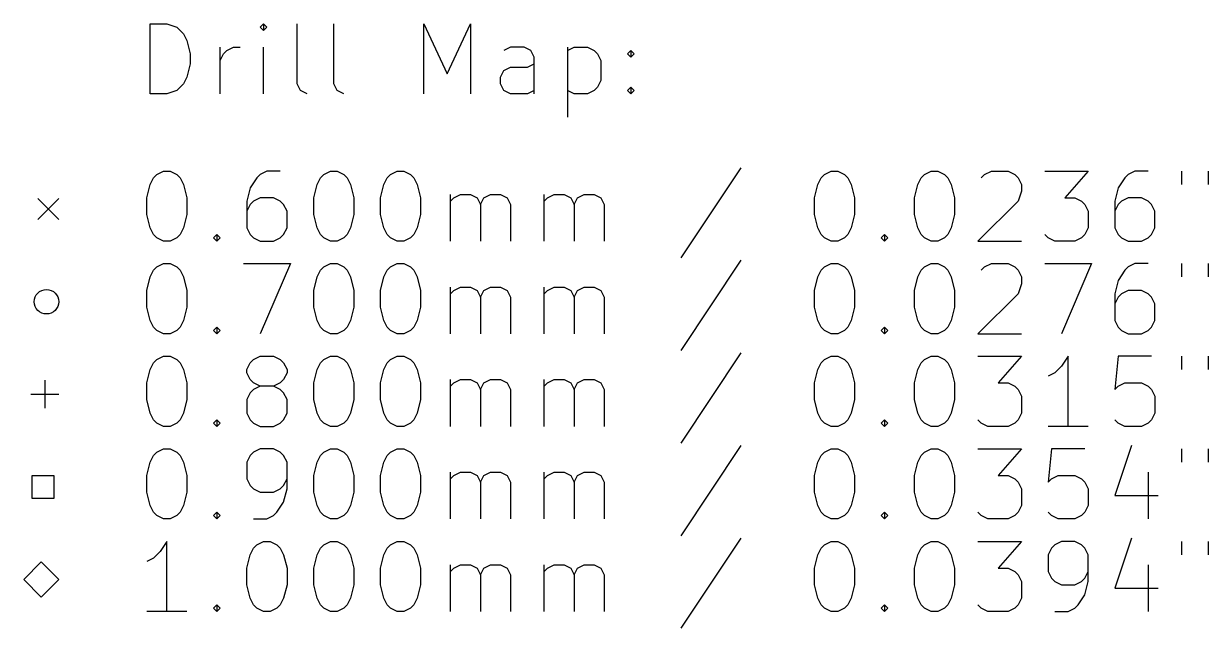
# Model space of a CAD drawing. Header units: millimetres. Extents: x 98 to 190, y -210 to -100.
# Drawn here: x 98.95 to 132.75, y -190.4 to -173.16 of the extents above; entities that cross this region are included whole.
import ezdxf

# ---------------------------------------------------------------- set-up
doc = ezdxf.new("R2010")
doc.units = ezdxf.units.MM
doc.layers.add('BLACK', color=250, linetype='CONTINUOUS')

msp = doc.modelspace()

# ---------------------------------------------------------------- linework, layer by layer
at = {"layer": 'BLACK', "linetype": 'CONTINUOUS'}
for p, q in [((102.557768, -175.164838), (102.557768, -173.164838)), ((102.557768, -173.164838), (103.033958, -173.164838)), ((103.033958, -173.164838), (103.319673, -173.260076)), ((103.319673, -173.260076), (103.510149, -173.450552)), ((105.795863, -173.164838), (105.700625, -173.260076)), ((105.700625, -173.260076), (105.795863, -173.355314)), ((105.891101, -173.260076), (105.795863, -173.164838)), ((105.795863, -173.164838), (105.795863, -173.355314)), ((105.795863, -173.355314), (105.891101, -173.260076)), ((106.748244, -174.879123), (106.748244, -173.164838)), ((107.795863, -174.879123), (107.795863, -173.164838)), ((110.367292, -175.164838), (110.367292, -173.164838)), ((110.367292, -173.164838), (111.033959, -174.593409)), ((111.033959, -174.593409), (111.700625, -173.164838)), ((111.700625, -173.164838), (111.700625, -175.164838)), ((103.510149, -173.450552), (103.605387, -173.641028)), ((103.605387, -173.641028), (103.700625, -174.02198)), ((103.700625, -174.02198), (103.700625, -174.307695)), ((104.557768, -175.164838), (104.557768, -173.831504)), ((104.557768, -174.212457), (104.653006, -174.02198)), ((104.653006, -174.02198), (104.748244, -173.926742)), ((104.748244, -173.926742), (104.93872, -173.831504)), ((104.93872, -173.831504), (105.129197, -173.831504)), ((105.795863, -175.164838), (105.795863, -173.831504)), ((112.843482, -173.831504), (112.653006, -173.926742)), ((113.224435, -173.831504), (112.843482, -173.831504)), ((113.414911, -173.926742), (113.224435, -173.831504)), ((113.510149, -174.117219), (113.414911, -173.926742)), ((114.46253, -173.831504), (114.46253, -175.831504)), ((114.46253, -173.926742), (114.653006, -173.831504)), ((114.653006, -173.831504), (115.033959, -173.831504)), ((115.033959, -173.831504), (115.224435, -173.926742)), ((115.224435, -173.926742), (115.319673, -174.02198)), ((115.319673, -174.02198), (115.414911, -174.212457)), ((116.176816, -174.02198), (116.272054, -173.926742)), ((116.272054, -174.117219), (116.176816, -174.02198)), ((116.272054, -173.926742), (116.367292, -174.02198)), ((116.272054, -173.926742), (116.272054, -174.117219)), ((116.367292, -174.02198), (116.272054, -174.117219)), ((103.700625, -174.307695), (103.605387, -174.688647)), ((113.319673, -174.402933), (113.510149, -174.307695)), ((113.510149, -175.164838), (113.510149, -174.117219)), ((115.414911, -174.212457), (115.414911, -174.783885)), ((103.605387, -174.688647), (103.510149, -174.879123)), ((112.557768, -174.688647), (112.653006, -174.498171)), ((112.557768, -174.879123), (112.557768, -174.688647)), ((112.653006, -174.498171), (112.843482, -174.402933)), ((112.843482, -174.402933), (113.319673, -174.402933)), ((103.319673, -175.0696), (103.033958, -175.164838)), ((103.510149, -174.879123), (103.319673, -175.0696)), ((106.843482, -175.0696), (106.748244, -174.879123)), ((107.033958, -175.164838), (106.843482, -175.0696)), ((107.891101, -175.0696), (107.795863, -174.879123)), ((108.081577, -175.164838), (107.891101, -175.0696)), ((112.653006, -175.0696), (112.557768, -174.879123)), ((112.843482, -175.164838), (112.653006, -175.0696)), ((113.510149, -175.0696), (113.319673, -175.164838)), ((114.653006, -175.164838), (114.46253, -175.0696)), ((115.224435, -175.0696), (115.033959, -175.164838)), ((115.319673, -174.974361), (115.224435, -175.0696)), ((115.414911, -174.783885), (115.319673, -174.974361)), ((116.176816, -175.0696), (116.272054, -174.974361)), ((116.272054, -175.164838), (116.176816, -175.0696)), ((116.272054, -174.974361), (116.367292, -175.0696)), ((116.272054, -174.974361), (116.272054, -175.164838)), ((116.367292, -175.0696), (116.272054, -175.164838)), ((103.033958, -175.164838), (102.557768, -175.164838)), ((113.319673, -175.164838), (112.843482, -175.164838)), ((115.033959, -175.164838), (114.653006, -175.164838)), ((102.748244, -177.460076), (102.93872, -177.364838)), ((102.93872, -177.364838), (103.129197, -177.364838)), ((103.129197, -177.364838), (103.319673, -177.460076)), ((105.891101, -177.364838), (105.700625, -177.460076)), ((106.272054, -177.364838), (105.891101, -177.364838)), ((107.510149, -177.460076), (107.700625, -177.364838)), ((107.700625, -177.364838), (107.891102, -177.364838)), ((107.891102, -177.364838), (108.081578, -177.460076)), ((109.414911, -177.460076), (109.605387, -177.364838)), ((109.605387, -177.364838), (109.795864, -177.364838)), ((109.795864, -177.364838), (109.98634, -177.460076)), ((119.414912, -177.2696), (117.700627, -179.841028)), ((121.795865, -177.460076), (121.986341, -177.364838)), ((121.986341, -177.364838), (122.176818, -177.364838)), ((122.176818, -177.364838), (122.367294, -177.460076)), ((124.653008, -177.460076), (124.843484, -177.364838)), ((124.843484, -177.364838), (125.033961, -177.364838)), ((125.033961, -177.364838), (125.224437, -177.460076)), ((126.367294, -177.460076), (126.55777, -177.364838)), ((126.55777, -177.364838), (127.033961, -177.364838)), ((127.033961, -177.364838), (127.224437, -177.460076)), ((128.08158, -177.364838), (129.319675, -177.364838)), ((129.319675, -177.364838), (128.653008, -178.126742)), ((130.653008, -177.364838), (130.462532, -177.460076)), ((131.033961, -177.364838), (130.653008, -177.364838)), ((131.986342, -177.364838), (131.986342, -177.74579)), ((132.748247, -177.364838), (132.748247, -177.74579)), ((102.46253, -178.126742), (102.557768, -177.74579)), ((102.557768, -177.74579), (102.653006, -177.555314)), ((102.653006, -177.555314), (102.748244, -177.460076)), ((103.319673, -177.460076), (103.414911, -177.555314)), ((103.414911, -177.555314), (103.510149, -177.74579)), ((103.510149, -177.74579), (103.605387, -178.126742)), ((105.605387, -177.555314), (105.414911, -177.841028)), ((105.700625, -177.460076), (105.605387, -177.555314)), ((107.224435, -178.126742), (107.319673, -177.74579)), ((107.319673, -177.74579), (107.414911, -177.555314)), ((107.414911, -177.555314), (107.510149, -177.460076)), ((108.081578, -177.460076), (108.176816, -177.555314)), ((108.176816, -177.555314), (108.272054, -177.74579)), ((108.272054, -177.74579), (108.367292, -178.126742)), ((109.129197, -178.126742), (109.224435, -177.74579)), ((109.224435, -177.74579), (109.319673, -177.555314)), ((109.319673, -177.555314), (109.414911, -177.460076)), ((109.98634, -177.460076), (110.081578, -177.555314)), ((110.081578, -177.555314), (110.176816, -177.74579)), ((110.176816, -177.74579), (110.272054, -178.126742)), ((121.510151, -178.126742), (121.605389, -177.74579)), ((121.605389, -177.74579), (121.700627, -177.555314)), ((121.700627, -177.555314), (121.795865, -177.460076)), ((122.367294, -177.460076), (122.462532, -177.555314)), ((122.462532, -177.555314), (122.55777, -177.74579)), ((122.55777, -177.74579), (122.653008, -178.126742)), ((124.367294, -178.126742), (124.462532, -177.74579)), ((124.462532, -177.74579), (124.55777, -177.555314)), ((124.55777, -177.555314), (124.653008, -177.460076)), ((125.224437, -177.460076), (125.319675, -177.555314)), ((125.319675, -177.555314), (125.414913, -177.74579)), ((125.414913, -177.74579), (125.510151, -178.126742)), ((126.272056, -177.555314), (126.367294, -177.460076)), ((127.224437, -177.460076), (127.319675, -177.555314)), ((127.319675, -177.555314), (127.414913, -177.74579)), ((127.414913, -177.74579), (127.414913, -177.936266)), ((130.367294, -177.555314), (130.176818, -177.841028)), ((130.462532, -177.460076), (130.367294, -177.555314)), ((105.414911, -177.841028), (105.319673, -178.22198)), ((111.129197, -179.364838), (111.129197, -178.031504)), ((111.224435, -178.126742), (111.414911, -178.031504)), ((111.414911, -178.031504), (111.700626, -178.031504)), ((111.700626, -178.031504), (111.891102, -178.126742)), ((112.081578, -178.126742), (112.272054, -178.031504)), ((112.272054, -178.031504), (112.557768, -178.031504)), ((112.557768, -178.031504), (112.748245, -178.126742)), ((113.795864, -179.364838), (113.795864, -178.031504)), ((113.891102, -178.126742), (114.081578, -178.031504)), ((114.081578, -178.031504), (114.367293, -178.031504)), ((114.367293, -178.031504), (114.557769, -178.126742)), ((114.748245, -178.126742), (114.938721, -178.031504)), ((114.938721, -178.031504), (115.224435, -178.031504)), ((115.224435, -178.031504), (115.414912, -178.126742)), ((127.414913, -177.936266), (127.319675, -178.22198)), ((130.176818, -177.841028), (130.08158, -178.22198)), ((99.35, -178.15), (99.95, -178.75)), ((99.95, -178.15), (99.35, -178.75)), ((102.46253, -178.602933), (102.46253, -178.126742)), ((103.605387, -178.126742), (103.605387, -178.602933)), ((105.319673, -178.22198), (105.319673, -178.983885)), ((105.414911, -178.317219), (105.319673, -178.507695)), ((105.510149, -178.22198), (105.414911, -178.317219)), ((105.700625, -178.126742), (105.510149, -178.22198)), ((106.081578, -178.126742), (105.700625, -178.126742)), ((106.272054, -178.22198), (106.081578, -178.126742)), ((106.367292, -178.317219), (106.272054, -178.22198)), ((106.46253, -178.507695), (106.367292, -178.317219)), ((107.224435, -178.602933), (107.224435, -178.126742)), ((108.367292, -178.126742), (108.367292, -178.602933)), ((109.129197, -178.602933), (109.129197, -178.126742)), ((110.272054, -178.126742), (110.272054, -178.602933)), ((111.129197, -178.22198), (111.224435, -178.126742)), ((111.891102, -178.126742), (111.98634, -178.317219)), ((111.98634, -178.317219), (112.081578, -178.126742)), ((111.98634, -178.317219), (111.98634, -179.364838)), ((112.748245, -178.126742), (112.843483, -178.317219)), ((112.843483, -178.317219), (112.843483, -179.364838)), ((113.795864, -178.22198), (113.891102, -178.126742)), ((114.557769, -178.126742), (114.653007, -178.317219)), ((114.653007, -178.317219), (114.748245, -178.126742)), ((114.653007, -178.317219), (114.653007, -179.364838)), ((115.414912, -178.126742), (115.51015, -178.317219)), ((115.51015, -178.317219), (115.51015, -179.364838)), ((121.510151, -178.602933), (121.510151, -178.126742)), ((122.653008, -178.126742), (122.653008, -178.602933)), ((124.367294, -178.602933), (124.367294, -178.126742)), ((125.510151, -178.126742), (125.510151, -178.602933)), ((127.319675, -178.22198), (126.176818, -179.364838)), ((128.653008, -178.126742), (128.938723, -178.126742)), ((128.938723, -178.126742), (129.129199, -178.22198)), ((129.129199, -178.22198), (129.224437, -178.317219)), ((129.224437, -178.317219), (129.319675, -178.507695)), ((130.08158, -178.22198), (130.08158, -178.983885)), ((130.176818, -178.317219), (130.08158, -178.507695)), ((130.272056, -178.22198), (130.176818, -178.317219)), ((130.462532, -178.126742), (130.272056, -178.22198)), ((130.843485, -178.126742), (130.462532, -178.126742)), ((131.033961, -178.22198), (130.843485, -178.126742)), ((131.129199, -178.317219), (131.033961, -178.22198)), ((131.224437, -178.507695), (131.129199, -178.317219)), ((102.557768, -178.983885), (102.46253, -178.602933)), ((103.605387, -178.602933), (103.510149, -178.983885)), ((106.46253, -178.983885), (106.46253, -178.507695)), ((107.319673, -178.983885), (107.224435, -178.602933)), ((108.367292, -178.602933), (108.272054, -178.983885)), ((109.224435, -178.983885), (109.129197, -178.602933)), ((110.272054, -178.602933), (110.176816, -178.983885)), ((121.605389, -178.983885), (121.510151, -178.602933)), ((122.653008, -178.602933), (122.55777, -178.983885)), ((124.462532, -178.983885), (124.367294, -178.602933)), ((125.510151, -178.602933), (125.414913, -178.983885)), ((129.319675, -178.507695), (129.319675, -178.983885)), ((131.224437, -178.983885), (131.224437, -178.507695)), ((102.653006, -179.174361), (102.557768, -178.983885)), ((103.510149, -178.983885), (103.414911, -179.174361)), ((105.319673, -178.983885), (105.414911, -179.174361)), ((106.367292, -179.174361), (106.46253, -178.983885)), ((107.414911, -179.174361), (107.319673, -178.983885)), ((108.272054, -178.983885), (108.176816, -179.174361)), ((109.319673, -179.174361), (109.224435, -178.983885)), ((110.176816, -178.983885), (110.081578, -179.174361)), ((121.700627, -179.174361), (121.605389, -178.983885)), ((122.55777, -178.983885), (122.462532, -179.174361)), ((124.55777, -179.174361), (124.462532, -178.983885)), ((125.414913, -178.983885), (125.319675, -179.174361)), ((129.319675, -178.983885), (129.224437, -179.174361)), ((130.08158, -178.983885), (130.176818, -179.174361)), ((131.129199, -179.174361), (131.224437, -178.983885)), ((102.748244, -179.2696), (102.653006, -179.174361)), ((102.93872, -179.364838), (102.748244, -179.2696)), ((103.129197, -179.364838), (102.93872, -179.364838)), ((103.319673, -179.2696), (103.129197, -179.364838)), ((103.414911, -179.174361), (103.319673, -179.2696)), ((104.367292, -179.2696), (104.46253, -179.174361)), ((104.46253, -179.364838), (104.367292, -179.2696)), ((104.46253, -179.174361), (104.557768, -179.2696)), ((104.46253, -179.174361), (104.46253, -179.364838)), ((104.557768, -179.2696), (104.46253, -179.364838)), ((105.414911, -179.174361), (105.510149, -179.2696)), ((105.510149, -179.2696), (105.700625, -179.364838)), ((105.700625, -179.364838), (106.081578, -179.364838)), ((106.081578, -179.364838), (106.272054, -179.2696)), ((106.272054, -179.2696), (106.367292, -179.174361)), ((107.510149, -179.2696), (107.414911, -179.174361)), ((107.700625, -179.364838), (107.510149, -179.2696)), ((107.891102, -179.364838), (107.700625, -179.364838)), ((108.081578, -179.2696), (107.891102, -179.364838)), ((108.176816, -179.174361), (108.081578, -179.2696)), ((109.414911, -179.2696), (109.319673, -179.174361)), ((109.605387, -179.364838), (109.414911, -179.2696)), ((109.795864, -179.364838), (109.605387, -179.364838)), ((109.98634, -179.2696), (109.795864, -179.364838)), ((110.081578, -179.174361), (109.98634, -179.2696)), ((121.795865, -179.2696), (121.700627, -179.174361)), ((121.986341, -179.364838), (121.795865, -179.2696)), ((122.176818, -179.364838), (121.986341, -179.364838)), ((122.367294, -179.2696), (122.176818, -179.364838)), ((122.462532, -179.174361), (122.367294, -179.2696)), ((123.414913, -179.2696), (123.510151, -179.174361)), ((123.510151, -179.364838), (123.414913, -179.2696)), ((123.510151, -179.174361), (123.605389, -179.2696)), ((123.510151, -179.174361), (123.510151, -179.364838)), ((123.605389, -179.2696), (123.510151, -179.364838)), ((124.653008, -179.2696), (124.55777, -179.174361)), ((124.843484, -179.364838), (124.653008, -179.2696)), ((125.033961, -179.364838), (124.843484, -179.364838)), ((125.224437, -179.2696), (125.033961, -179.364838)), ((125.319675, -179.174361), (125.224437, -179.2696)), ((126.176818, -179.364838), (127.414913, -179.364838)), ((128.176818, -179.2696), (128.08158, -179.174361)), ((128.367294, -179.364838), (128.176818, -179.2696)), ((128.938723, -179.364838), (128.367294, -179.364838)), ((129.129199, -179.2696), (128.938723, -179.364838)), ((129.224437, -179.174361), (129.129199, -179.2696)), ((130.176818, -179.174361), (130.272056, -179.2696)), ((130.272056, -179.2696), (130.462532, -179.364838)), ((130.462532, -179.364838), (130.843485, -179.364838)), ((130.843485, -179.364838), (131.033961, -179.2696)), ((131.033961, -179.2696), (131.129199, -179.174361)), ((102.653006, -180.195314), (102.748244, -180.100076)), ((102.748244, -180.100076), (102.93872, -180.004838)), ((102.93872, -180.004838), (103.129197, -180.004838)), ((103.129197, -180.004838), (103.319673, -180.100076)), ((103.319673, -180.100076), (103.414911, -180.195314)), ((105.224435, -180.004838), (106.557768, -180.004838)), ((106.557768, -180.004838), (105.700625, -182.004838)), ((107.414911, -180.195314), (107.510149, -180.100076)), ((107.510149, -180.100076), (107.700625, -180.004838)), ((107.700625, -180.004838), (107.891102, -180.004838)), ((107.891102, -180.004838), (108.081578, -180.100076)), ((108.081578, -180.100076), (108.176816, -180.195314)), ((109.319673, -180.195314), (109.414911, -180.100076)), ((109.414911, -180.100076), (109.605387, -180.004838)), ((109.605387, -180.004838), (109.795864, -180.004838)), ((109.795864, -180.004838), (109.98634, -180.100076)), ((109.98634, -180.100076), (110.081578, -180.195314)), ((119.414912, -179.9096), (117.700627, -182.481028)), ((121.700627, -180.195314), (121.795865, -180.100076)), ((121.795865, -180.100076), (121.986341, -180.004838)), ((121.986341, -180.004838), (122.176818, -180.004838)), ((122.176818, -180.004838), (122.367294, -180.100076)), ((122.367294, -180.100076), (122.462532, -180.195314)), ((124.55777, -180.195314), (124.653008, -180.100076)), ((124.653008, -180.100076), (124.843484, -180.004838)), ((124.843484, -180.004838), (125.033961, -180.004838)), ((125.033961, -180.004838), (125.224437, -180.100076)), ((125.224437, -180.100076), (125.319675, -180.195314)), ((126.272056, -180.195314), (126.367294, -180.100076)), ((126.367294, -180.100076), (126.55777, -180.004838)), ((126.55777, -180.004838), (127.033961, -180.004838)), ((127.033961, -180.004838), (127.224437, -180.100076)), ((127.224437, -180.100076), (127.319675, -180.195314)), ((128.08158, -180.004838), (129.414913, -180.004838)), ((129.414913, -180.004838), (128.55777, -182.004838)), ((130.462532, -180.100076), (130.367294, -180.195314)), ((130.653008, -180.004838), (130.462532, -180.100076)), ((131.033961, -180.004838), (130.653008, -180.004838)), ((131.986342, -180.004838), (131.986342, -180.38579)), ((132.748247, -180.004838), (132.748247, -180.38579)), ((102.46253, -180.766742), (102.557768, -180.38579)), ((102.557768, -180.38579), (102.653006, -180.195314)), ((103.414911, -180.195314), (103.510149, -180.38579)), ((103.510149, -180.38579), (103.605387, -180.766742)), ((107.224435, -180.766742), (107.319673, -180.38579)), ((107.319673, -180.38579), (107.414911, -180.195314)), ((108.176816, -180.195314), (108.272054, -180.38579)), ((108.272054, -180.38579), (108.367292, -180.766742)), ((109.129197, -180.766742), (109.224435, -180.38579)), ((109.224435, -180.38579), (109.319673, -180.195314)), ((110.081578, -180.195314), (110.176816, -180.38579)), ((110.176816, -180.38579), (110.272054, -180.766742)), ((121.510151, -180.766742), (121.605389, -180.38579)), ((121.605389, -180.38579), (121.700627, -180.195314)), ((122.462532, -180.195314), (122.55777, -180.38579)), ((122.55777, -180.38579), (122.653008, -180.766742)), ((124.367294, -180.766742), (124.462532, -180.38579)), ((124.462532, -180.38579), (124.55777, -180.195314)), ((125.319675, -180.195314), (125.414913, -180.38579)), ((125.414913, -180.38579), (125.510151, -180.766742)), ((127.319675, -180.195314), (127.414913, -180.38579)), ((127.414913, -180.38579), (127.414913, -180.576266)), ((130.176818, -180.481028), (130.08158, -180.86198)), ((130.367294, -180.195314), (130.176818, -180.481028)), ((102.46253, -181.242933), (102.46253, -180.766742)), ((103.605387, -180.766742), (103.605387, -181.242933)), ((107.224435, -181.242933), (107.224435, -180.766742)), ((108.367292, -180.766742), (108.367292, -181.242933)), ((109.129197, -181.242933), (109.129197, -180.766742)), ((110.272054, -180.766742), (110.272054, -181.242933)), ((111.129197, -182.004838), (111.129197, -180.671504)), ((111.129197, -180.86198), (111.224435, -180.766742)), ((111.224435, -180.766742), (111.414911, -180.671504)), ((111.414911, -180.671504), (111.700626, -180.671504)), ((111.700626, -180.671504), (111.891102, -180.766742)), ((111.891102, -180.766742), (111.98634, -180.957219)), ((111.98634, -180.957219), (112.081578, -180.766742)), ((112.081578, -180.766742), (112.272054, -180.671504)), ((112.272054, -180.671504), (112.557768, -180.671504)), ((112.557768, -180.671504), (112.748245, -180.766742)), ((112.748245, -180.766742), (112.843483, -180.957219)), ((113.795864, -182.004838), (113.795864, -180.671504)), ((113.795864, -180.86198), (113.891102, -180.766742)), ((113.891102, -180.766742), (114.081578, -180.671504)), ((114.081578, -180.671504), (114.367293, -180.671504)), ((114.367293, -180.671504), (114.557769, -180.766742)), ((114.557769, -180.766742), (114.653007, -180.957219)), ((114.653007, -180.957219), (114.748245, -180.766742)), ((114.748245, -180.766742), (114.938721, -180.671504)), ((114.938721, -180.671504), (115.224435, -180.671504)), ((115.224435, -180.671504), (115.414912, -180.766742)), ((115.414912, -180.766742), (115.51015, -180.957219)), ((121.510151, -181.242933), (121.510151, -180.766742)), ((122.653008, -180.766742), (122.653008, -181.242933)), ((124.367294, -181.242933), (124.367294, -180.766742)), ((125.510151, -180.766742), (125.510151, -181.242933)), ((127.414913, -180.576266), (127.319675, -180.86198)), ((130.462532, -180.766742), (130.272056, -180.86198)), ((130.843485, -180.766742), (130.462532, -180.766742)), ((131.033961, -180.86198), (130.843485, -180.766742)), ((111.98634, -180.957219), (111.98634, -182.004838)), ((112.843483, -180.957219), (112.843483, -182.004838)), ((114.653007, -180.957219), (114.653007, -182.004838)), ((115.51015, -180.957219), (115.51015, -182.004838)), ((127.319675, -180.86198), (126.176818, -182.004838)), ((130.08158, -180.86198), (130.08158, -181.623885)), ((130.176818, -180.957219), (130.08158, -181.147695)), ((130.272056, -180.86198), (130.176818, -180.957219)), ((131.129199, -180.957219), (131.033961, -180.86198)), ((131.224437, -181.147695), (131.129199, -180.957219)), ((131.224437, -181.623885), (131.224437, -181.147695)), ((102.557768, -181.623885), (102.46253, -181.242933)), ((103.605387, -181.242933), (103.510149, -181.623885)), ((107.319673, -181.623885), (107.224435, -181.242933)), ((108.367292, -181.242933), (108.272054, -181.623885)), ((109.224435, -181.623885), (109.129197, -181.242933)), ((110.272054, -181.242933), (110.176816, -181.623885)), ((121.605389, -181.623885), (121.510151, -181.242933)), ((122.653008, -181.242933), (122.55777, -181.623885)), ((124.462532, -181.623885), (124.367294, -181.242933)), ((125.510151, -181.242933), (125.414913, -181.623885)), ((102.653006, -181.814361), (102.557768, -181.623885)), ((102.748244, -181.9096), (102.653006, -181.814361)), ((103.414911, -181.814361), (103.319673, -181.9096)), ((103.510149, -181.623885), (103.414911, -181.814361)), ((104.367292, -181.9096), (104.46253, -181.814361)), ((104.46253, -181.814361), (104.557768, -181.9096)), ((104.46253, -181.814361), (104.46253, -182.004838)), ((107.414911, -181.814361), (107.319673, -181.623885)), ((107.510149, -181.9096), (107.414911, -181.814361)), ((108.176816, -181.814361), (108.081578, -181.9096)), ((108.272054, -181.623885), (108.176816, -181.814361)), ((109.319673, -181.814361), (109.224435, -181.623885)), ((109.414911, -181.9096), (109.319673, -181.814361)), ((110.081578, -181.814361), (109.98634, -181.9096)), ((110.176816, -181.623885), (110.081578, -181.814361)), ((121.700627, -181.814361), (121.605389, -181.623885)), ((121.795865, -181.9096), (121.700627, -181.814361)), ((122.462532, -181.814361), (122.367294, -181.9096)), ((122.55777, -181.623885), (122.462532, -181.814361)), ((123.414913, -181.9096), (123.510151, -181.814361)), ((123.510151, -181.814361), (123.605389, -181.9096)), ((123.510151, -181.814361), (123.510151, -182.004838)), ((124.55777, -181.814361), (124.462532, -181.623885)), ((124.653008, -181.9096), (124.55777, -181.814361)), ((125.319675, -181.814361), (125.224437, -181.9096)), ((125.414913, -181.623885), (125.319675, -181.814361)), ((130.08158, -181.623885), (130.176818, -181.814361)), ((130.176818, -181.814361), (130.272056, -181.9096)), ((131.033961, -181.9096), (131.129199, -181.814361)), ((131.129199, -181.814361), (131.224437, -181.623885)), ((102.93872, -182.004838), (102.748244, -181.9096)), ((103.129197, -182.004838), (102.93872, -182.004838)), ((103.319673, -181.9096), (103.129197, -182.004838)), ((104.46253, -182.004838), (104.367292, -181.9096)), ((104.557768, -181.9096), (104.46253, -182.004838)), ((107.700625, -182.004838), (107.510149, -181.9096)), ((107.891102, -182.004838), (107.700625, -182.004838)), ((108.081578, -181.9096), (107.891102, -182.004838)), ((109.605387, -182.004838), (109.414911, -181.9096)), ((109.795864, -182.004838), (109.605387, -182.004838)), ((109.98634, -181.9096), (109.795864, -182.004838)), ((121.986341, -182.004838), (121.795865, -181.9096)), ((122.176818, -182.004838), (121.986341, -182.004838)), ((122.367294, -181.9096), (122.176818, -182.004838)), ((123.510151, -182.004838), (123.414913, -181.9096)), ((123.605389, -181.9096), (123.510151, -182.004838)), ((124.843484, -182.004838), (124.653008, -181.9096)), ((125.033961, -182.004838), (124.843484, -182.004838)), ((125.224437, -181.9096), (125.033961, -182.004838)), ((126.176818, -182.004838), (127.414913, -182.004838)), ((130.272056, -181.9096), (130.462532, -182.004838)), ((130.462532, -182.004838), (130.843485, -182.004838)), ((130.843485, -182.004838), (131.033961, -181.9096)), ((102.557768, -183.02579), (102.653006, -182.835314)), ((102.653006, -182.835314), (102.748244, -182.740076)), ((102.748244, -182.740076), (102.93872, -182.644838)), ((102.93872, -182.644838), (103.129197, -182.644838)), ((103.129197, -182.644838), (103.319673, -182.740076)), ((103.319673, -182.740076), (103.414911, -182.835314)), ((103.414911, -182.835314), (103.510149, -183.02579)), ((105.319673, -183.02579), (105.414911, -182.835314)), ((105.414911, -182.835314), (105.510149, -182.740076)), ((105.510149, -182.740076), (105.700625, -182.644838)), ((105.700625, -182.644838), (106.081578, -182.644838)), ((106.081578, -182.644838), (106.272054, -182.740076)), ((106.272054, -182.740076), (106.367292, -182.835314)), ((106.367292, -182.835314), (106.46253, -183.02579)), ((107.319673, -183.02579), (107.414911, -182.835314)), ((107.414911, -182.835314), (107.510149, -182.740076)), ((107.510149, -182.740076), (107.700625, -182.644838)), ((107.700625, -182.644838), (107.891102, -182.644838)), ((107.891102, -182.644838), (108.081578, -182.740076)), ((108.081578, -182.740076), (108.176816, -182.835314)), ((108.176816, -182.835314), (108.272054, -183.02579)), ((109.224435, -183.02579), (109.319673, -182.835314)), ((109.319673, -182.835314), (109.414911, -182.740076)), ((109.414911, -182.740076), (109.605387, -182.644838)), ((109.605387, -182.644838), (109.795864, -182.644838)), ((109.795864, -182.644838), (109.98634, -182.740076)), ((109.98634, -182.740076), (110.081578, -182.835314)), ((110.081578, -182.835314), (110.176816, -183.02579)), ((119.414912, -182.5496), (117.700627, -185.121028)), ((121.605389, -183.02579), (121.700627, -182.835314)), ((121.700627, -182.835314), (121.795865, -182.740076)), ((121.795865, -182.740076), (121.986341, -182.644838)), ((121.986341, -182.644838), (122.176818, -182.644838)), ((122.176818, -182.644838), (122.367294, -182.740076)), ((122.367294, -182.740076), (122.462532, -182.835314)), ((122.462532, -182.835314), (122.55777, -183.02579)), ((124.462532, -183.02579), (124.55777, -182.835314)), ((124.55777, -182.835314), (124.653008, -182.740076)), ((124.653008, -182.740076), (124.843484, -182.644838)), ((124.843484, -182.644838), (125.033961, -182.644838)), ((125.033961, -182.644838), (125.224437, -182.740076)), ((125.224437, -182.740076), (125.319675, -182.835314)), ((125.319675, -182.835314), (125.414913, -183.02579)), ((126.176818, -182.644838), (127.414913, -182.644838)), ((127.414913, -182.644838), (126.748246, -183.406742)), ((128.748246, -182.644838), (128.55777, -182.930552)), ((128.748246, -184.644838), (128.748246, -182.644838)), ((130.176818, -182.644838), (130.08158, -183.597219)), ((131.129199, -182.644838), (130.176818, -182.644838)), ((131.986342, -182.644838), (131.986342, -183.02579)), ((132.748247, -182.644838), (132.748247, -183.02579)), ((102.46253, -183.406742), (102.557768, -183.02579)), ((103.510149, -183.02579), (103.605387, -183.406742)), ((105.319673, -183.121028), (105.319673, -183.02579)), ((105.414911, -183.311504), (105.319673, -183.121028)), ((106.46253, -183.121028), (106.367292, -183.311504)), ((106.46253, -183.02579), (106.46253, -183.121028)), ((107.224435, -183.406742), (107.319673, -183.02579)), ((108.272054, -183.02579), (108.367292, -183.406742)), ((109.129197, -183.406742), (109.224435, -183.02579)), ((110.176816, -183.02579), (110.272054, -183.406742)), ((121.510151, -183.406742), (121.605389, -183.02579)), ((122.55777, -183.02579), (122.653008, -183.406742)), ((124.367294, -183.406742), (124.462532, -183.02579)), ((125.414913, -183.02579), (125.510151, -183.406742)), ((128.367294, -183.121028), (128.176818, -183.216266)), ((128.55777, -182.930552), (128.367294, -183.121028)), ((99.55, -183.33), (99.55, -184.13)), ((102.46253, -183.882933), (102.46253, -183.406742)), ((103.605387, -183.406742), (103.605387, -183.882933)), ((105.510149, -183.406742), (105.414911, -183.311504)), ((105.700625, -183.50198), (105.510149, -183.406742)), ((105.700625, -183.50198), (105.510149, -183.597219)), ((106.081578, -183.50198), (105.700625, -183.50198)), ((106.272054, -183.406742), (106.081578, -183.50198)), ((106.272054, -183.597219), (106.081578, -183.50198)), ((106.367292, -183.311504), (106.272054, -183.406742)), ((107.224435, -183.882933), (107.224435, -183.406742)), ((108.367292, -183.406742), (108.367292, -183.882933)), ((109.129197, -183.882933), (109.129197, -183.406742)), ((110.272054, -183.406742), (110.272054, -183.882933)), ((111.129197, -184.644838), (111.129197, -183.311504)), ((111.129197, -183.50198), (111.224435, -183.406742)), ((111.224435, -183.406742), (111.414911, -183.311504)), ((111.414911, -183.311504), (111.700626, -183.311504)), ((111.700626, -183.311504), (111.891102, -183.406742)), ((111.891102, -183.406742), (111.98634, -183.597219)), ((111.98634, -183.597219), (112.081578, -183.406742)), ((112.081578, -183.406742), (112.272054, -183.311504)), ((112.272054, -183.311504), (112.557768, -183.311504)), ((112.557768, -183.311504), (112.748245, -183.406742)), ((112.748245, -183.406742), (112.843483, -183.597219)), ((113.795864, -184.644838), (113.795864, -183.311504)), ((113.795864, -183.50198), (113.891102, -183.406742)), ((113.891102, -183.406742), (114.081578, -183.311504)), ((114.081578, -183.311504), (114.367293, -183.311504)), ((114.367293, -183.311504), (114.557769, -183.406742)), ((114.557769, -183.406742), (114.653007, -183.597219)), ((114.653007, -183.597219), (114.748245, -183.406742)), ((114.748245, -183.406742), (114.938721, -183.311504)), ((114.938721, -183.311504), (115.224435, -183.311504)), ((115.224435, -183.311504), (115.414912, -183.406742)), ((115.414912, -183.406742), (115.51015, -183.597219)), ((121.510151, -183.882933), (121.510151, -183.406742)), ((122.653008, -183.406742), (122.653008, -183.882933)), ((124.367294, -183.882933), (124.367294, -183.406742)), ((125.510151, -183.406742), (125.510151, -183.882933)), ((126.748246, -183.406742), (127.033961, -183.406742)), ((127.033961, -183.406742), (127.224437, -183.50198)), ((127.224437, -183.50198), (127.319675, -183.597219)), ((130.08158, -183.597219), (130.176818, -183.50198)), ((130.176818, -183.50198), (130.367294, -183.406742)), ((130.367294, -183.406742), (130.843485, -183.406742)), ((130.843485, -183.406742), (131.033961, -183.50198)), ((131.033961, -183.50198), (131.129199, -183.597219)), ((99.15, -183.73), (99.95, -183.73)), ((105.414911, -183.692457), (105.319673, -183.882933)), ((105.510149, -183.597219), (105.414911, -183.692457)), ((106.367292, -183.692457), (106.272054, -183.597219)), ((106.46253, -183.882933), (106.367292, -183.692457)), ((111.98634, -183.597219), (111.98634, -184.644838)), ((112.843483, -183.597219), (112.843483, -184.644838)), ((114.653007, -183.597219), (114.653007, -184.644838)), ((115.51015, -183.597219), (115.51015, -184.644838)), ((127.319675, -183.597219), (127.414913, -183.787695)), ((127.414913, -183.787695), (127.414913, -184.263885)), ((131.129199, -183.597219), (131.224437, -183.787695)), ((131.224437, -183.787695), (131.224437, -184.263885)), ((102.557768, -184.263885), (102.46253, -183.882933)), ((103.605387, -183.882933), (103.510149, -184.263885)), ((105.319673, -183.882933), (105.319673, -184.263885)), ((106.46253, -184.263885), (106.46253, -183.882933)), ((107.319673, -184.263885), (107.224435, -183.882933)), ((108.367292, -183.882933), (108.272054, -184.263885)), ((109.224435, -184.263885), (109.129197, -183.882933)), ((110.272054, -183.882933), (110.176816, -184.263885)), ((121.605389, -184.263885), (121.510151, -183.882933)), ((122.653008, -183.882933), (122.55777, -184.263885)), ((124.462532, -184.263885), (124.367294, -183.882933)), ((125.510151, -183.882933), (125.414913, -184.263885)), ((102.653006, -184.454361), (102.557768, -184.263885)), ((102.748244, -184.5496), (102.653006, -184.454361)), ((103.414911, -184.454361), (103.319673, -184.5496)), ((103.510149, -184.263885), (103.414911, -184.454361)), ((104.367292, -184.5496), (104.46253, -184.454361)), ((104.46253, -184.454361), (104.557768, -184.5496)), ((104.46253, -184.454361), (104.46253, -184.644838)), ((105.319673, -184.263885), (105.414911, -184.454361)), ((105.414911, -184.454361), (105.510149, -184.5496)), ((106.272054, -184.5496), (106.367292, -184.454361)), ((106.367292, -184.454361), (106.46253, -184.263885)), ((107.414911, -184.454361), (107.319673, -184.263885)), ((107.510149, -184.5496), (107.414911, -184.454361)), ((108.176816, -184.454361), (108.081578, -184.5496)), ((108.272054, -184.263885), (108.176816, -184.454361)), ((109.319673, -184.454361), (109.224435, -184.263885)), ((109.414911, -184.5496), (109.319673, -184.454361)), ((110.081578, -184.454361), (109.98634, -184.5496)), ((110.176816, -184.263885), (110.081578, -184.454361)), ((121.700627, -184.454361), (121.605389, -184.263885)), ((121.795865, -184.5496), (121.700627, -184.454361)), ((122.462532, -184.454361), (122.367294, -184.5496)), ((122.55777, -184.263885), (122.462532, -184.454361)), ((123.414913, -184.5496), (123.510151, -184.454361)), ((123.510151, -184.454361), (123.605389, -184.5496)), ((123.510151, -184.454361), (123.510151, -184.644838)), ((124.55777, -184.454361), (124.462532, -184.263885)), ((124.653008, -184.5496), (124.55777, -184.454361)), ((125.319675, -184.454361), (125.224437, -184.5496)), ((125.414913, -184.263885), (125.319675, -184.454361)), ((126.272056, -184.5496), (126.176818, -184.454361)), ((127.319675, -184.454361), (127.224437, -184.5496)), ((127.414913, -184.263885), (127.319675, -184.454361)), ((130.176818, -184.5496), (130.08158, -184.454361)), ((131.129199, -184.454361), (131.033961, -184.5496)), ((131.224437, -184.263885), (131.129199, -184.454361)), ((102.93872, -184.644838), (102.748244, -184.5496)), ((103.129197, -184.644838), (102.93872, -184.644838)), ((103.319673, -184.5496), (103.129197, -184.644838)), ((104.46253, -184.644838), (104.367292, -184.5496)), ((104.557768, -184.5496), (104.46253, -184.644838)), ((105.510149, -184.5496), (105.700625, -184.644838)), ((105.700625, -184.644838), (106.081578, -184.644838)), ((106.081578, -184.644838), (106.272054, -184.5496)), ((107.700625, -184.644838), (107.510149, -184.5496)), ((107.891102, -184.644838), (107.700625, -184.644838)), ((108.081578, -184.5496), (107.891102, -184.644838)), ((109.605387, -184.644838), (109.414911, -184.5496)), ((109.795864, -184.644838), (109.605387, -184.644838)), ((109.98634, -184.5496), (109.795864, -184.644838)), ((121.986341, -184.644838), (121.795865, -184.5496)), ((122.176818, -184.644838), (121.986341, -184.644838)), ((122.367294, -184.5496), (122.176818, -184.644838)), ((123.510151, -184.644838), (123.414913, -184.5496)), ((123.605389, -184.5496), (123.510151, -184.644838)), ((124.843484, -184.644838), (124.653008, -184.5496)), ((125.033961, -184.644838), (124.843484, -184.644838)), ((125.224437, -184.5496), (125.033961, -184.644838)), ((126.462532, -184.644838), (126.272056, -184.5496)), ((127.033961, -184.644838), (126.462532, -184.644838)), ((127.224437, -184.5496), (127.033961, -184.644838)), ((129.319675, -184.644838), (128.176818, -184.644838)), ((130.367294, -184.644838), (130.176818, -184.5496)), ((130.843485, -184.644838), (130.367294, -184.644838)), ((131.033961, -184.5496), (130.843485, -184.644838)), ((119.414912, -185.1896), (117.700627, -187.761028)), ((130.55777, -185.1896), (130.08158, -186.618171)), ((102.557768, -185.66579), (102.653006, -185.475314)), ((102.653006, -185.475314), (102.748244, -185.380076)), ((102.748244, -185.380076), (102.93872, -185.284838)), ((102.93872, -185.284838), (103.129197, -185.284838)), ((103.129197, -185.284838), (103.319673, -185.380076)), ((103.319673, -185.380076), (103.414911, -185.475314)), ((103.414911, -185.475314), (103.510149, -185.66579)), ((105.414911, -185.475314), (105.319673, -185.66579)), ((105.510149, -185.380076), (105.414911, -185.475314)), ((105.700625, -185.284838), (105.510149, -185.380076)), ((106.081578, -185.284838), (105.700625, -185.284838)), ((106.272054, -185.380076), (106.081578, -185.284838)), ((106.367292, -185.475314), (106.272054, -185.380076)), ((106.46253, -185.66579), (106.367292, -185.475314)), ((107.319673, -185.66579), (107.414911, -185.475314)), ((107.414911, -185.475314), (107.510149, -185.380076)), ((107.510149, -185.380076), (107.700625, -185.284838)), ((107.700625, -185.284838), (107.891102, -185.284838)), ((107.891102, -185.284838), (108.081578, -185.380076)), ((108.081578, -185.380076), (108.176816, -185.475314)), ((108.176816, -185.475314), (108.272054, -185.66579)), ((109.224435, -185.66579), (109.319673, -185.475314)), ((109.319673, -185.475314), (109.414911, -185.380076)), ((109.414911, -185.380076), (109.605387, -185.284838)), ((109.605387, -185.284838), (109.795864, -185.284838)), ((109.795864, -185.284838), (109.98634, -185.380076)), ((109.98634, -185.380076), (110.081578, -185.475314)), ((110.081578, -185.475314), (110.176816, -185.66579)), ((121.605389, -185.66579), (121.700627, -185.475314)), ((121.700627, -185.475314), (121.795865, -185.380076)), ((121.795865, -185.380076), (121.986341, -185.284838)), ((121.986341, -185.284838), (122.176818, -185.284838)), ((122.176818, -185.284838), (122.367294, -185.380076)), ((122.367294, -185.380076), (122.462532, -185.475314)), ((122.462532, -185.475314), (122.55777, -185.66579)), ((124.462532, -185.66579), (124.55777, -185.475314)), ((124.55777, -185.475314), (124.653008, -185.380076)), ((124.653008, -185.380076), (124.843484, -185.284838)), ((124.843484, -185.284838), (125.033961, -185.284838)), ((125.033961, -185.284838), (125.224437, -185.380076)), ((125.224437, -185.380076), (125.319675, -185.475314)), ((125.319675, -185.475314), (125.414913, -185.66579)), ((126.176818, -185.284838), (127.414913, -185.284838)), ((127.414913, -185.284838), (126.748246, -186.046742)), ((128.272056, -185.284838), (128.176818, -186.237219)), ((129.224437, -185.284838), (128.272056, -185.284838)), ((131.986342, -185.284838), (131.986342, -185.66579)), ((132.748247, -185.284838), (132.748247, -185.66579)), ((102.46253, -186.046742), (102.557768, -185.66579)), ((103.510149, -185.66579), (103.605387, -186.046742)), ((105.319673, -185.66579), (105.319673, -186.14198)), ((106.46253, -186.427695), (106.46253, -185.66579)), ((107.224435, -186.046742), (107.319673, -185.66579)), ((108.272054, -185.66579), (108.367292, -186.046742)), ((109.129197, -186.046742), (109.224435, -185.66579)), ((110.176816, -185.66579), (110.272054, -186.046742)), ((121.510151, -186.046742), (121.605389, -185.66579)), ((122.55777, -185.66579), (122.653008, -186.046742)), ((124.367294, -186.046742), (124.462532, -185.66579)), ((125.414913, -185.66579), (125.510151, -186.046742)), ((99.818201, -186.051799), (99.181799, -186.051799)), ((99.181799, -186.051799), (99.181799, -186.688201)), ((99.818201, -186.688201), (99.818201, -186.051799)), ((102.46253, -186.522933), (102.46253, -186.046742)), ((103.605387, -186.046742), (103.605387, -186.522933)), ((105.319673, -186.14198), (105.414911, -186.332457)), ((106.367292, -186.332457), (106.46253, -186.14198)), ((107.224435, -186.522933), (107.224435, -186.046742)), ((108.367292, -186.046742), (108.367292, -186.522933)), ((109.129197, -186.522933), (109.129197, -186.046742)), ((110.272054, -186.046742), (110.272054, -186.522933)), ((111.129197, -187.284838), (111.129197, -185.951504)), ((111.129197, -186.14198), (111.224435, -186.046742)), ((111.224435, -186.046742), (111.414911, -185.951504)), ((111.414911, -185.951504), (111.700626, -185.951504)), ((111.700626, -185.951504), (111.891102, -186.046742)), ((111.891102, -186.046742), (111.98634, -186.237219)), ((111.98634, -186.237219), (112.081578, -186.046742)), ((112.081578, -186.046742), (112.272054, -185.951504)), ((112.272054, -185.951504), (112.557768, -185.951504)), ((112.557768, -185.951504), (112.748245, -186.046742)), ((112.748245, -186.046742), (112.843483, -186.237219)), ((113.795864, -187.284838), (113.795864, -185.951504)), ((113.795864, -186.14198), (113.891102, -186.046742)), ((113.891102, -186.046742), (114.081578, -185.951504)), ((114.081578, -185.951504), (114.367293, -185.951504)), ((114.367293, -185.951504), (114.557769, -186.046742)), ((114.557769, -186.046742), (114.653007, -186.237219)), ((114.653007, -186.237219), (114.748245, -186.046742)), ((114.748245, -186.046742), (114.938721, -185.951504)), ((114.938721, -185.951504), (115.224435, -185.951504)), ((115.224435, -185.951504), (115.414912, -186.046742)), ((115.414912, -186.046742), (115.51015, -186.237219)), ((121.510151, -186.522933), (121.510151, -186.046742)), ((122.653008, -186.046742), (122.653008, -186.522933)), ((124.367294, -186.522933), (124.367294, -186.046742)), ((125.510151, -186.046742), (125.510151, -186.522933)), ((126.748246, -186.046742), (127.033961, -186.046742)), ((127.033961, -186.046742), (127.224437, -186.14198)), ((127.224437, -186.14198), (127.319675, -186.237219)), ((128.176818, -186.237219), (128.272056, -186.14198)), ((128.272056, -186.14198), (128.462532, -186.046742)), ((128.462532, -186.046742), (128.938723, -186.046742)), ((128.938723, -186.046742), (129.129199, -186.14198)), ((129.129199, -186.14198), (129.224437, -186.237219)), ((131.033961, -185.951504), (131.033961, -187.284838)), ((102.557768, -186.903885), (102.46253, -186.522933)), ((103.605387, -186.522933), (103.510149, -186.903885)), ((105.414911, -186.332457), (105.510149, -186.427695)), ((105.510149, -186.427695), (105.700625, -186.522933)), ((105.700625, -186.522933), (106.081578, -186.522933)), ((106.081578, -186.522933), (106.272054, -186.427695)), ((106.272054, -186.427695), (106.367292, -186.332457)), ((106.367292, -186.808647), (106.46253, -186.427695)), ((107.319673, -186.903885), (107.224435, -186.522933)), ((108.367292, -186.522933), (108.272054, -186.903885)), ((109.224435, -186.903885), (109.129197, -186.522933)), ((110.272054, -186.522933), (110.176816, -186.903885)), ((111.98634, -186.237219), (111.98634, -187.284838)), ((112.843483, -186.237219), (112.843483, -187.284838)), ((114.653007, -186.237219), (114.653007, -187.284838)), ((115.51015, -186.237219), (115.51015, -187.284838)), ((121.605389, -186.903885), (121.510151, -186.522933)), ((122.653008, -186.522933), (122.55777, -186.903885)), ((124.462532, -186.903885), (124.367294, -186.522933)), ((125.510151, -186.522933), (125.414913, -186.903885)), ((127.319675, -186.237219), (127.414913, -186.427695)), ((127.414913, -186.427695), (127.414913, -186.903885)), ((129.224437, -186.237219), (129.319675, -186.427695)), ((129.319675, -186.427695), (129.319675, -186.903885)), ((99.181799, -186.688201), (99.818201, -186.688201)), ((102.653006, -187.094361), (102.557768, -186.903885)), ((103.510149, -186.903885), (103.414911, -187.094361)), ((106.176816, -187.094361), (106.367292, -186.808647)), ((107.414911, -187.094361), (107.319673, -186.903885)), ((108.272054, -186.903885), (108.176816, -187.094361)), ((109.319673, -187.094361), (109.224435, -186.903885)), ((110.176816, -186.903885), (110.081578, -187.094361)), ((121.700627, -187.094361), (121.605389, -186.903885)), ((122.55777, -186.903885), (122.462532, -187.094361)), ((124.55777, -187.094361), (124.462532, -186.903885)), ((125.414913, -186.903885), (125.319675, -187.094361)), ((127.414913, -186.903885), (127.319675, -187.094361)), ((129.319675, -186.903885), (129.224437, -187.094361)), ((130.08158, -186.618171), (131.319675, -186.618171)), ((102.748244, -187.1896), (102.653006, -187.094361)), ((102.93872, -187.284838), (102.748244, -187.1896)), ((103.319673, -187.1896), (103.129197, -187.284838)), ((103.414911, -187.094361), (103.319673, -187.1896)), ((104.367292, -187.1896), (104.46253, -187.094361)), ((104.46253, -187.284838), (104.367292, -187.1896)), ((104.46253, -187.094361), (104.557768, -187.1896)), ((104.46253, -187.094361), (104.46253, -187.284838)), ((104.557768, -187.1896), (104.46253, -187.284838)), ((105.891101, -187.284838), (106.081578, -187.1896)), ((106.081578, -187.1896), (106.176816, -187.094361)), ((107.510149, -187.1896), (107.414911, -187.094361)), ((107.700625, -187.284838), (107.510149, -187.1896)), ((108.081578, -187.1896), (107.891102, -187.284838)), ((108.176816, -187.094361), (108.081578, -187.1896)), ((109.414911, -187.1896), (109.319673, -187.094361)), ((109.605387, -187.284838), (109.414911, -187.1896)), ((109.98634, -187.1896), (109.795864, -187.284838)), ((110.081578, -187.094361), (109.98634, -187.1896)), ((121.795865, -187.1896), (121.700627, -187.094361)), ((121.986341, -187.284838), (121.795865, -187.1896)), ((122.367294, -187.1896), (122.176818, -187.284838)), ((122.462532, -187.094361), (122.367294, -187.1896)), ((123.414913, -187.1896), (123.510151, -187.094361)), ((123.510151, -187.284838), (123.414913, -187.1896)), ((123.510151, -187.094361), (123.605389, -187.1896)), ((123.510151, -187.094361), (123.510151, -187.284838)), ((123.605389, -187.1896), (123.510151, -187.284838)), ((124.653008, -187.1896), (124.55777, -187.094361)), ((124.843484, -187.284838), (124.653008, -187.1896)), ((125.224437, -187.1896), (125.033961, -187.284838)), ((125.319675, -187.094361), (125.224437, -187.1896)), ((126.272056, -187.1896), (126.176818, -187.094361)), ((126.462532, -187.284838), (126.272056, -187.1896)), ((127.224437, -187.1896), (127.033961, -187.284838)), ((127.319675, -187.094361), (127.224437, -187.1896)), ((128.272056, -187.1896), (128.176818, -187.094361)), ((128.462532, -187.284838), (128.272056, -187.1896)), ((129.129199, -187.1896), (128.938723, -187.284838)), ((129.224437, -187.094361), (129.129199, -187.1896)), ((103.129197, -187.284838), (102.93872, -187.284838)), ((105.510149, -187.284838), (105.891101, -187.284838)), ((107.891102, -187.284838), (107.700625, -187.284838)), ((109.795864, -187.284838), (109.605387, -187.284838)), ((122.176818, -187.284838), (121.986341, -187.284838)), ((125.033961, -187.284838), (124.843484, -187.284838)), ((127.033961, -187.284838), (126.462532, -187.284838)), ((128.938723, -187.284838), (128.462532, -187.284838)), ((119.414912, -187.8296), (117.700627, -190.401028)), ((130.55777, -187.8296), (130.08158, -189.258171)), ((102.843482, -188.210552), (102.653006, -188.401028)), ((103.033958, -187.924838), (102.843482, -188.210552)), ((103.033958, -189.924838), (103.033958, -187.924838)), ((105.414911, -188.30579), (105.510149, -188.115314)), ((105.510149, -188.115314), (105.605387, -188.020076)), ((105.605387, -188.020076), (105.795863, -187.924838)), ((105.795863, -187.924838), (105.98634, -187.924838)), ((105.98634, -187.924838), (106.176816, -188.020076)), ((106.176816, -188.020076), (106.272054, -188.115314)), ((106.272054, -188.115314), (106.367292, -188.30579)), ((107.319673, -188.30579), (107.414911, -188.115314)), ((107.414911, -188.115314), (107.510149, -188.020076)), ((107.510149, -188.020076), (107.700625, -187.924838)), ((107.700625, -187.924838), (107.891102, -187.924838)), ((107.891102, -187.924838), (108.081578, -188.020076)), ((108.081578, -188.020076), (108.176816, -188.115314)), ((108.176816, -188.115314), (108.272054, -188.30579)), ((109.224435, -188.30579), (109.319673, -188.115314)), ((109.319673, -188.115314), (109.414911, -188.020076)), ((109.414911, -188.020076), (109.605387, -187.924838)), ((109.605387, -187.924838), (109.795864, -187.924838)), ((109.795864, -187.924838), (109.98634, -188.020076)), ((109.98634, -188.020076), (110.081578, -188.115314)), ((110.081578, -188.115314), (110.176816, -188.30579)), ((121.605389, -188.30579), (121.700627, -188.115314)), ((121.700627, -188.115314), (121.795865, -188.020076)), ((121.795865, -188.020076), (121.986341, -187.924838)), ((121.986341, -187.924838), (122.176818, -187.924838)), ((122.176818, -187.924838), (122.367294, -188.020076)), ((122.367294, -188.020076), (122.462532, -188.115314)), ((122.462532, -188.115314), (122.55777, -188.30579)), ((124.462532, -188.30579), (124.55777, -188.115314)), ((124.55777, -188.115314), (124.653008, -188.020076)), ((124.653008, -188.020076), (124.843484, -187.924838)), ((124.843484, -187.924838), (125.033961, -187.924838)), ((125.033961, -187.924838), (125.224437, -188.020076)), ((125.224437, -188.020076), (125.319675, -188.115314)), ((125.319675, -188.115314), (125.414913, -188.30579)), ((126.176818, -187.924838), (127.414913, -187.924838)), ((127.414913, -187.924838), (126.748246, -188.686742)), ((128.272056, -188.115314), (128.176818, -188.30579)), ((128.367294, -188.020076), (128.272056, -188.115314)), ((128.55777, -187.924838), (128.367294, -188.020076)), ((128.938723, -187.924838), (128.55777, -187.924838)), ((129.129199, -188.020076), (128.938723, -187.924838)), ((129.224437, -188.115314), (129.129199, -188.020076)), ((129.319675, -188.30579), (129.224437, -188.115314)), ((131.986342, -187.924838), (131.986342, -188.30579)), ((132.748247, -187.924838), (132.748247, -188.30579)), ((99.45, -188.51), (98.95, -189.01)), ((99.95, -189.01), (99.45, -188.51)), ((102.653006, -188.401028), (102.46253, -188.496266)), ((105.319673, -188.686742), (105.414911, -188.30579)), ((106.367292, -188.30579), (106.46253, -188.686742)), ((107.224435, -188.686742), (107.319673, -188.30579)), ((108.272054, -188.30579), (108.367292, -188.686742)), ((109.129197, -188.686742), (109.224435, -188.30579)), ((110.176816, -188.30579), (110.272054, -188.686742)), ((111.129197, -189.924838), (111.129197, -188.591504)), ((111.224435, -188.686742), (111.414911, -188.591504)), ((111.414911, -188.591504), (111.700626, -188.591504)), ((111.700626, -188.591504), (111.891102, -188.686742)), ((112.081578, -188.686742), (112.272054, -188.591504)), ((112.272054, -188.591504), (112.557768, -188.591504)), ((112.557768, -188.591504), (112.748245, -188.686742)), ((113.795864, -189.924838), (113.795864, -188.591504)), ((113.891102, -188.686742), (114.081578, -188.591504)), ((114.081578, -188.591504), (114.367293, -188.591504)), ((114.367293, -188.591504), (114.557769, -188.686742)), ((114.748245, -188.686742), (114.938721, -188.591504)), ((114.938721, -188.591504), (115.224435, -188.591504)), ((115.224435, -188.591504), (115.414912, -188.686742)), ((121.510151, -188.686742), (121.605389, -188.30579)), ((122.55777, -188.30579), (122.653008, -188.686742)), ((124.367294, -188.686742), (124.462532, -188.30579)), ((125.414913, -188.30579), (125.510151, -188.686742)), ((128.176818, -188.30579), (128.176818, -188.78198)), ((129.319675, -189.067695), (129.319675, -188.30579)), ((131.033961, -188.591504), (131.033961, -189.924838)), ((105.319673, -189.162933), (105.319673, -188.686742)), ((106.46253, -188.686742), (106.46253, -189.162933)), ((107.224435, -189.162933), (107.224435, -188.686742)), ((108.367292, -188.686742), (108.367292, -189.162933)), ((109.129197, -189.162933), (109.129197, -188.686742)), ((110.272054, -188.686742), (110.272054, -189.162933)), ((111.129197, -188.78198), (111.224435, -188.686742)), ((111.891102, -188.686742), (111.98634, -188.877219)), ((111.98634, -188.877219), (112.081578, -188.686742)), ((111.98634, -188.877219), (111.98634, -189.924838)), ((112.748245, -188.686742), (112.843483, -188.877219)), ((112.843483, -188.877219), (112.843483, -189.924838)), ((113.795864, -188.78198), (113.891102, -188.686742)), ((114.557769, -188.686742), (114.653007, -188.877219)), ((114.653007, -188.877219), (114.748245, -188.686742)), ((114.653007, -188.877219), (114.653007, -189.924838)), ((115.414912, -188.686742), (115.51015, -188.877219)), ((115.51015, -188.877219), (115.51015, -189.924838)), ((121.510151, -189.162933), (121.510151, -188.686742)), ((122.653008, -188.686742), (122.653008, -189.162933)), ((124.367294, -189.162933), (124.367294, -188.686742)), ((125.510151, -188.686742), (125.510151, -189.162933)), ((126.748246, -188.686742), (127.033961, -188.686742)), ((127.033961, -188.686742), (127.224437, -188.78198)), ((127.224437, -188.78198), (127.319675, -188.877219)), ((127.319675, -188.877219), (127.414913, -189.067695)), ((128.176818, -188.78198), (128.272056, -188.972457)), ((129.224437, -188.972457), (129.319675, -188.78198)), ((98.95, -189.01), (99.45, -189.51)), ((99.45, -189.51), (99.95, -189.01)), ((105.414911, -189.543885), (105.319673, -189.162933)), ((106.46253, -189.162933), (106.367292, -189.543885)), ((107.319673, -189.543885), (107.224435, -189.162933)), ((108.367292, -189.162933), (108.272054, -189.543885)), ((109.224435, -189.543885), (109.129197, -189.162933)), ((110.272054, -189.162933), (110.176816, -189.543885)), ((121.605389, -189.543885), (121.510151, -189.162933)), ((122.653008, -189.162933), (122.55777, -189.543885)), ((124.462532, -189.543885), (124.367294, -189.162933)), ((125.510151, -189.162933), (125.414913, -189.543885)), ((127.414913, -189.067695), (127.414913, -189.543885)), ((128.272056, -188.972457), (128.367294, -189.067695)), ((128.367294, -189.067695), (128.55777, -189.162933)), ((128.55777, -189.162933), (128.938723, -189.162933)), ((128.938723, -189.162933), (129.129199, -189.067695)), ((129.129199, -189.067695), (129.224437, -188.972457)), ((129.224437, -189.448647), (129.319675, -189.067695)), ((130.08158, -189.258171), (131.319675, -189.258171)), ((105.510149, -189.734361), (105.414911, -189.543885)), ((106.367292, -189.543885), (106.272054, -189.734361)), ((107.414911, -189.734361), (107.319673, -189.543885)), ((108.272054, -189.543885), (108.176816, -189.734361)), ((109.319673, -189.734361), (109.224435, -189.543885)), ((110.176816, -189.543885), (110.081578, -189.734361)), ((121.700627, -189.734361), (121.605389, -189.543885)), ((122.55777, -189.543885), (122.462532, -189.734361)), ((124.55777, -189.734361), (124.462532, -189.543885)), ((125.414913, -189.543885), (125.319675, -189.734361)), ((127.414913, -189.543885), (127.319675, -189.734361)), ((129.033961, -189.734361), (129.224437, -189.448647)), ((103.605387, -189.924838), (102.46253, -189.924838)), ((104.367292, -189.8296), (104.46253, -189.734361)), ((104.46253, -189.924838), (104.367292, -189.8296)), ((104.46253, -189.734361), (104.557768, -189.8296)), ((104.46253, -189.734361), (104.46253, -189.924838)), ((104.557768, -189.8296), (104.46253, -189.924838)), ((105.605387, -189.8296), (105.510149, -189.734361)), ((105.795863, -189.924838), (105.605387, -189.8296)), ((105.98634, -189.924838), (105.795863, -189.924838)), ((106.176816, -189.8296), (105.98634, -189.924838)), ((106.272054, -189.734361), (106.176816, -189.8296)), ((107.510149, -189.8296), (107.414911, -189.734361)), ((107.700625, -189.924838), (107.510149, -189.8296)), ((107.891102, -189.924838), (107.700625, -189.924838)), ((108.081578, -189.8296), (107.891102, -189.924838)), ((108.176816, -189.734361), (108.081578, -189.8296)), ((109.414911, -189.8296), (109.319673, -189.734361)), ((109.605387, -189.924838), (109.414911, -189.8296)), ((109.795864, -189.924838), (109.605387, -189.924838)), ((109.98634, -189.8296), (109.795864, -189.924838)), ((110.081578, -189.734361), (109.98634, -189.8296)), ((121.795865, -189.8296), (121.700627, -189.734361)), ((121.986341, -189.924838), (121.795865, -189.8296)), ((122.176818, -189.924838), (121.986341, -189.924838)), ((122.367294, -189.8296), (122.176818, -189.924838)), ((122.462532, -189.734361), (122.367294, -189.8296)), ((123.414913, -189.8296), (123.510151, -189.734361)), ((123.510151, -189.924838), (123.414913, -189.8296)), ((123.510151, -189.734361), (123.605389, -189.8296)), ((123.510151, -189.734361), (123.510151, -189.924838)), ((123.605389, -189.8296), (123.510151, -189.924838)), ((124.653008, -189.8296), (124.55777, -189.734361)), ((124.843484, -189.924838), (124.653008, -189.8296)), ((125.033961, -189.924838), (124.843484, -189.924838)), ((125.224437, -189.8296), (125.033961, -189.924838)), ((125.319675, -189.734361), (125.224437, -189.8296)), ((126.272056, -189.8296), (126.176818, -189.734361)), ((126.462532, -189.924838), (126.272056, -189.8296)), ((127.033961, -189.924838), (126.462532, -189.924838)), ((127.224437, -189.8296), (127.033961, -189.924838)), ((127.319675, -189.734361), (127.224437, -189.8296)), ((128.367294, -189.924838), (128.748246, -189.924838)), ((128.748246, -189.924838), (128.938723, -189.8296)), ((128.938723, -189.8296), (129.033961, -189.734361))]:
    msp.add_line(p, q, dxfattribs=at)
at = {"layer": 'BLACK'}
msp.add_circle((99.6, -181.09), 0.35, dxfattribs=at)

doc.saveas('drawing.dxf')
